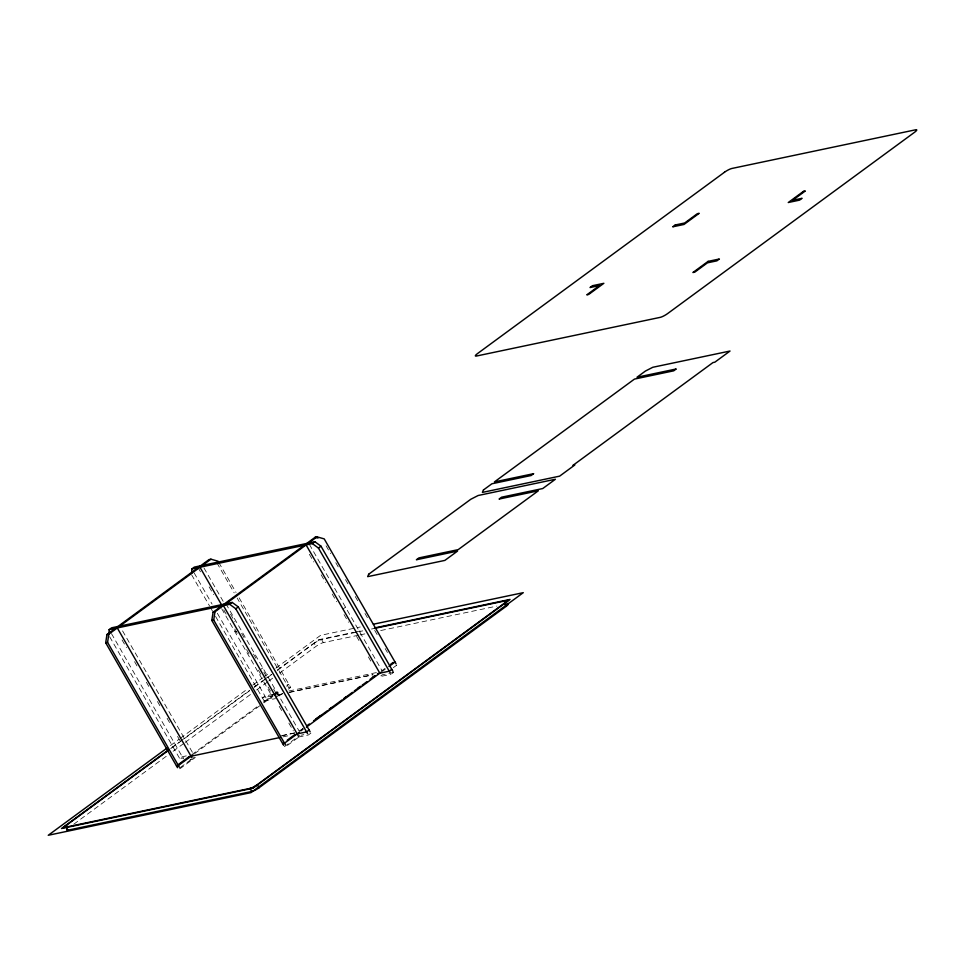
<?xml version="1.0" encoding="UTF-8"?>
<svg xmlns="http://www.w3.org/2000/svg" width="965" height="965" viewBox="0 0 965 965"><rect width="100%" height="100%" fill="white"/><g stroke="black" fill="none" stroke-linecap="round" stroke-linejoin="round"><path stroke-width="0.72" stroke-dasharray="4.83 3.62" d="M260.285 669.758L262.818 667.901M342.961 609.048L345.494 607.19M170.491 745.523L178.971 739.311M180.178 738.418L247.957 688.648M252.806 685.09L262.48 677.985M263.698 677.092L269.742 672.653M275.797 668.214L320.585 635.332L360.247 626.985M171.879 747.477L179.152 742.133M180.359 741.241L249.501 690.482M254.35 686.911L262.842 680.687M264.06 679.794L271.334 674.451M277.401 670L318.643 639.711L353.974 632.28M170.721 748.647L250.032 690.421M254.253 687.309L271.828 674.414M277.257 670.422L318.426 640.205L362.756 630.869M73.798 824.194L168.248 754.847M173.097 751.289L183.989 743.291M185.196 742.399L251.805 693.497M256.642 689.939L267.546 681.941M268.752 681.049L273.59 677.49M279.645 673.051L315.977 646.381A6.031 1.146 -29.9 0 1 323.335 642.618L358.642 635.187M215.545 616.394L264.193 700.976L266.714 699.118L276.605 697.044M191.685 754.763L259.09 705.282M263.336 702.158L273.167 694.945M273.662 694.583L280.115 689.842M259.754 705.777L193.579 754.365L122.024 629.94M264 702.822L273.119 695.97M274.337 695.077L280.405 690.614M286.472 686.151L288.909 684.366L287.027 684.764M190.925 759.696L178.272 768.996L180.153 768.598L195.34 757.453L192.518 758.044M276.135 697.14L280.743 693.763M279.175 695.898L282.624 693.365M288.378 689.143L290.682 687.454L239.043 597.661M299.126 731.301L302.733 728.659M299.632 731.096L303.275 728.418M381.645 670.88L385.095 668.347M300.766 731.253L303.336 729.359M382.381 671.326L385.312 669.167M284.398 746.657L299.584 735.511M287.437 745.414L298.933 736.971M393.346 667.647L396.796 665.114L394.914 665.512M310.887 733.135L308.354 734.992L297.051 737.369M391.874 673.667L393.563 672.424L391.79 669.348M234.953 631.773L236.835 631.387M355.446 631.966L362.804 630.422M371.489 629.035L374.517 628.396M360.102 634.886L365.988 633.643M380.705 630.543L496.903 606.092M290.682 687.454L288.788 687.852L237.161 598.059M273.023 694.342L264.953 696.042L262.42 697.9L272.745 695.729M273.795 694.185L281.671 692.52M288.969 690.988L377.05 672.448M274.217 695.415L282.528 693.666M288.969 692.315L373.045 674.619M277.992 694.848L282.371 693.919M289.669 692.388L372.852 674.885M393.563 672.424L382.261 674.8L379.728 676.658L391.03 674.282M264.193 700.976L275.495 698.6M281.864 735.571L295 732.797M186.305 755.897L182.276 756.753L179.743 758.611L183.772 757.754M281.659 735.825L294.88 733.05M282.986 736.874L289.874 735.426M300.996 735.209L303.818 734.618M189.984 759.901L192.819 759.31M326.074 545.792L330.561 553.608M335.808 562.716L338.799 567.915M345.53 579.627L348.522 584.838M355.265 596.551L358.256 601.75M364.987 613.463L367.979 618.662M374.709 630.374L377.713 635.585M385.192 648.601L387.435 652.497M309.355 544.332L381.911 670.53M309.367 554.284L313.782 561.98M321.164 574.814L325.591 582.51M332.225 594.054L336.652 601.75M344.035 614.572L348.462 622.268M356.568 636.381L359.523 641.52M368.377 656.912L371.32 662.038M323.335 642.618L321.562 639.542A6.031 1.146 -29.9 0 0 314.204 643.293L315.977 646.381M218.838 562.523L236.051 592.462M216.956 562.921L234.169 592.848M225.931 603.752L298.957 730.758M203.965 567.951L223.144 601.304M230.514 614.126L234.941 621.834M241.6 633.402L245.315 639.867M253.493 654.089L256.461 659.252M263.903 672.183L266.135 676.055M273.565 688.986L275.797 692.87M223.735 609.856L226.678 614.995M234.797 629.108L237.752 634.234M246.606 649.626L249.549 654.752M258.403 670.156L262.118 676.61M268.065 686.959L272.528 694.716M279.211 706.344L282.19 711.519M288.873 723.147L293.336 730.903M198.078 567.637L201.757 574.054M209.14 586.877L213.567 594.585M221.673 608.686L271.841 695.922M194.134 572.896L212.095 604.126M217.33 613.233L266.714 699.118M191.601 574.754L209.562 605.984M210.31 607.287L212.553 611.195M122.036 639.892L126.463 647.587M134.569 661.7L137.525 666.827M146.378 682.219L149.322 687.357M157.476 701.531L160.455 706.706M167.138 718.334L170.117 723.509M177.548 736.44L181.263 742.893M111.458 633.595L183.447 758.804M109.672 636.755L180.757 760.384"/><path stroke-width="1.45" d="M108.973 634.017L109.117 629.663L111.651 627.805L117.923 626.49M191.649 573.307L191.794 568.964L194.327 567.106L200.599 565.78M177.524 767.694L105.692 642.774L106.958 634.536L209.043 559.591L210.925 559.193L218.09 561.22M179.406 767.296L107.573 642.376L108.84 634.15L210.925 559.193M283.65 745.354L211.817 620.435L213.084 612.208L315.169 537.252L317.051 536.854L324.216 538.892L396.048 663.811M285.531 744.968L213.699 620.037L214.966 611.81L317.051 536.854M298.197 735.68L223.41 605.622L229.682 604.295L232.215 602.437L238.307 606.913L310.139 731.832M379.848 673.184L306.086 544.911L312.358 543.585L314.892 541.727L320.983 546.202L392.815 671.121M229.682 604.295L235.774 608.77L238.307 606.913M312.358 543.585L318.45 548.06L320.983 546.202M166.861 748.189L48.25 835.28L250.96 792.627L523.283 592.667L373.455 624.198M168.236 750.143L61.495 828.525L252.89 788.236L510.039 599.434L374.589 627.938M168.899 749.986L62.966 827.765L253.107 787.754L508.567 600.182L374.432 628.408M181.106 762.531L176.499 765.921L178.392 765.522L192.964 754.823M181.36 762.35L188.645 756.994M315.941 718.949L320.754 715.427M329.161 709.251L331.562 707.49M343.576 698.66L345.989 696.899M358.003 688.081L360.403 686.308M372.418 677.49L374.818 675.729M287.232 740.203L294.771 734.667M306.918 725.752L309.343 723.967M313.601 720.843L320.887 715.487M321.49 715.041L327.569 710.59M329.391 709.251L342.141 699.89M345.168 697.659L352.466 692.303M354.288 690.976L360.355 686.513M362.177 685.174L367.038 681.604M370.078 679.372L374.927 675.814M390.716 664.222L393.153 662.436M299.09 732.483L284.518 743.183L282.624 743.581M306.375 727.14L381.67 671.845M388.955 666.501L395.035 662.038M309.114 730.059L306.593 731.916L296.267 734.088M391.79 669.348L389.269 671.206L377.46 673.691M67.164 829.333A6.031 1.146 -29.9 0 0 67.876 830.19L251.744 791.493A6.031 1.146 -29.9 0 0 259.103 787.73L506.118 606.358A6.031 1.146 -29.9 0 0 507.204 603.921M202.493 565.381L306.725 543.452M308.619 543.054L314.892 541.727M191.794 568.964L198.078 567.637M304.204 545.309L199.96 567.239L222.083 605.731M119.817 626.092L224.049 604.15M225.931 603.752L232.215 602.437M109.117 629.663L115.402 628.348M221.516 606.008L117.284 627.95L192.071 758.008M106.958 634.536L108.84 634.15M213.084 612.208L214.966 611.81M105.692 642.774L107.573 642.376M211.817 620.435L213.699 620.037M189.164 756.62L280.043 737.501M315.169 537.252L318.028 538.072M506.613 602.896L505.431 600.845A6.031 1.146 -29.9 0 1 504.345 603.282L506.118 606.358M318.45 548.06L390.282 672.979M235.774 608.77L307.606 733.69M259.103 787.73L257.329 784.654A6.031 1.146 -29.9 0 1 249.971 788.417L251.744 791.493M67.876 830.19L66.102 827.101A6.031 1.146 -29.9 0 1 67.188 824.665M368.714 574.211L367.641 576.648L444.877 560.4L457.531 551.099L416.397 559.76L418.931 557.903L458.182 549.64L538.325 490.799L499.074 499.05L501.607 497.192L542.74 488.543L555.394 479.255L478.157 495.503L470.799 499.267L368.714 574.211M483.453 489.967L482.379 492.403L559.616 476.155L574.802 464.997L572.92 465.395L712.966 362.575L714.848 362.177L730.035 351.031L652.798 367.279L645.44 371.043L636.997 377.231L676.248 368.968L673.715 370.825L634.463 379.088L494.418 481.921L533.669 473.658L531.136 475.516L491.897 483.779L483.453 489.967M724.486 172.24L477.47 353.612A6.031 1.146 -29.9 0 0 476.384 356.049L660.253 317.352A6.031 1.146 -29.9 0 0 667.611 313.589L914.639 132.217A6.031 1.146 -29.9 0 0 915.713 129.78L731.844 168.477A6.031 1.146 -29.9 0 0 724.486 172.24M592.558 285.688L590.025 287.546L599.446 285.568L586.792 294.856L588.674 294.458L603.861 283.312L592.558 285.688M675.235 224.978L672.702 226.835L684.004 224.459L699.191 213.313L697.309 213.711L684.655 222.999L675.235 224.978M708.093 261.37L692.906 272.516L694.8 272.13L707.454 262.83L716.874 260.852L719.395 258.994L708.093 261.37M803.435 191.372L788.248 202.529L799.551 200.141L802.084 198.283L792.663 200.274L805.317 190.974L803.435 191.372"/></g></svg>
